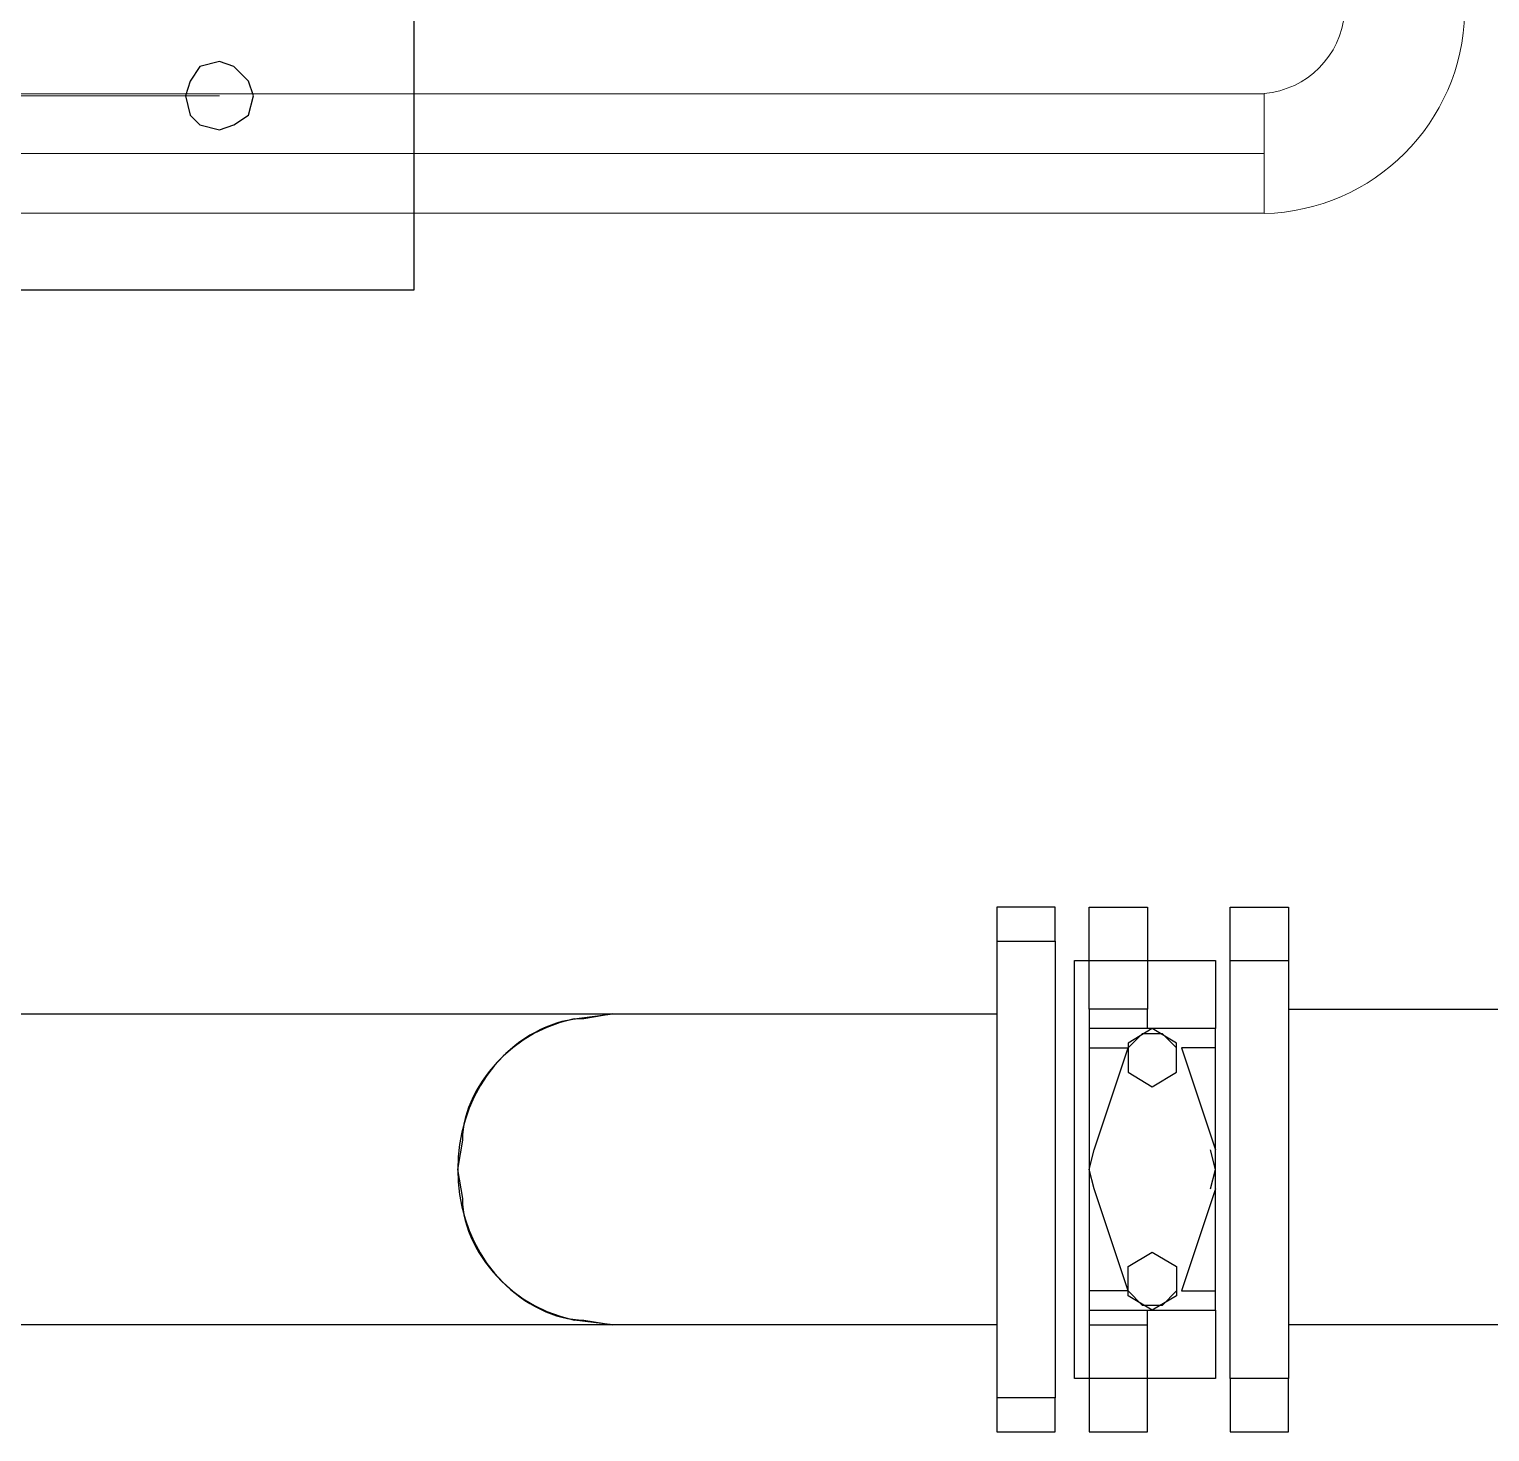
# Model space of a CAD drawing. Header units: metres. Extents: x 530797 to 531186, y 2675944 to 2676144.
# Drawn here: x 531160.7677 to 531161.1835, y 2676012.0289 to 2676012.4282 of the extents above; entities that cross this region are included whole.
import ezdxf

# ---------------------------------------------------------------- set-up
doc = ezdxf.new("R2010")
doc.units = ezdxf.units.M
doc.linetypes.add('CENTER2', pattern=[1.125, 0.75, -0.125, 0.125, -0.125])
doc.linetypes.add('PDF_IMPORT', pattern=[1, 0.8, -0.2])
doc.layers.add('IDT', color=7, linetype='Continuous')

# ---------------------------------------------------------------- blocks, each defined once
blk = doc.blocks.new('IDT')
at = {"layer": 'IDT', "color": 0, "lineweight": 25}
for p, q in [((15.03775421616936, 14.63409375549793), (15.02115641113394, 14.63409375549793)), ((15.02115641113394, 14.63409375549793), (15.02115641113394, 14.61887910088205)), ((15.03775421616936, 14.61887910088205), (15.03775421616936, 14.63409375549793)), ((15.07786557833859, 14.63409375549793), (15.06126777330317, 14.63409375549793)), ((15.06126777330317, 14.63409375549793), (15.06126777330317, 14.61887910088205)), ((15.07786557833859, 14.61887910088205), (15.07786557833859, 14.63409375549793)), ((15.10414543631148, 14.63409375549793), (15.08754763127607, 14.63409375549793)), ((15.08754763127607, 14.63409375549793), (15.08754763127607, 14.6244121636106)), ((15.10414543631148, 14.6244121636106), (15.10414543631148, 14.63409375549793)), ((15.08754763127607, 14.6244121636106), (15.10414543631148, 14.6244121636106)), ((15.08754763127607, 14.49439556311575), (15.08754763127607, 14.62441170256045)), ((15.10414543631148, 14.49439556311575), (15.10414543631148, 14.62441170256045)), ((15.02115641113394, 14.61887910088205), (15.03775421616936, 14.61887910088205)), ((15.02115641113394, 14.49992816479414), (15.02115641113394, 14.61887910088205)), ((15.03775421616936, 14.61887910088205), (15.03775421616936, 14.49992816479414)), ((15.04190366742822, 14.5995149950071), (15.04190366742822, 14.61887910088205)), ((15.04190366742822, 14.61887910088205), (15.06126777330317, 14.61887910088205)), ((15.06126777330317, 14.61887910088205), (15.07786557833859, 14.61887910088205)), ((15.06126777330317, 14.61887910088205), (15.06126777330317, 14.60366444626618)), ((15.07786557833859, 14.60366444626618), (15.07786557833859, 14.61887910088205)), ((15.07786557833859, 14.61887910088205), (15.08201502959744, 14.61887910088205)), ((15.08201502959744, 14.61887910088205), (15.08201502959744, 14.49992816479414)), ((14.44023323489117, 14.60366444626618), (15.02115641113394, 14.60366444626618)), ((15.07786557833859, 14.60366444626618), (15.06126777330317, 14.60366444626618)), ((15.06126777330317, 14.60366444626618), (15.06126777330317, 14.5995149950071)), ((15.07786557833859, 14.5995149950071), (15.07786557833859, 14.60366444626618)), ((15.10414543631148, 14.60366444626618), (15.21341431946192, 14.60366444626618)), ((15.21341431946192, 14.60366444626618), (15.3987564756915, 14.60366444626618)), ((15.22171322197963, 14.60228129584641), (15.21341431946192, 14.60366444626618)), ((15.21341431946192, 14.60366444626618), (15.22447952281871, 14.60228129584641)), ((15.07786557833859, 14.5995149950071), (15.04190366742822, 14.5995149950071)), ((15.04190366742822, 14.5995149950071), (15.04190366742822, 14.5939823933287)), ((15.05296887078546, 14.59536554374824), (15.0598846228834, 14.5995149950071)), ((15.05296887078546, 14.5939823933287), (15.05711832204432, 14.59813184458756)), ((15.05711832204432, 14.59813184458756), (15.06265092372249, 14.59813184458756)), ((15.0598846228834, 14.5995149950071), (15.06680037498134, 14.59536554374824)), ((15.06265092372249, 14.59813184458756), (15.06680037498134, 14.5939823933287)), ((15.07786557833859, 14.5939823933287), (15.07786557833859, 14.5995149950071)), ((15.04190366742822, 14.5939823933287), (15.04190366742822, 14.5594036328381)), ((15.04190366742822, 14.56493623451649), (15.05158572036569, 14.5939823933287)), ((15.05158572036569, 14.5939823933287), (15.04190366742822, 14.5939823933287)), ((15.05296887078546, 14.58706664123054), (15.05296887078546, 14.59536554374824)), ((15.06680037498134, 14.59536554374824), (15.06680037498134, 14.58706664123054)), ((15.06680037498134, 14.5939823933287), (15.07648242791882, 14.56493623451649)), ((15.06680037498134, 14.5939823933287), (15.07786557833859, 14.5939823933287)), ((15.07786557833859, 14.5594036328381), (15.07786557833859, 14.5939823933287)), ((15.0598846228834, 14.58291718997168), (15.05296887078546, 14.58706664123054)), ((15.06680037498134, 14.58706664123054), (15.0598846228834, 14.58291718997168)), ((15.04328681784799, 14.56493623451649), (15.04190366742822, 14.5594036328381)), ((15.07648242791882, 14.56493623451649), (15.07786557833859, 14.5594036328381)), ((15.25767513289, 14.5594036328381), (15.25629198247023, 14.56770253535581)), ((15.04190366742822, 14.5594036328381), (15.04190366742822, 14.52482487234749)), ((15.04190366742822, 14.5594036328381), (15.04328681784799, 14.55387103115947)), ((15.07786557833859, 14.5594036328381), (15.07648242791882, 14.55387103115947)), ((15.07786557833859, 14.52482487234749), (15.07786557833859, 14.5594036328381)), ((15.25629198247023, 14.55110473032039), (15.25767513289, 14.5594036328381)), ((15.05158572036569, 14.52482487234749), (15.04190366742822, 14.55387103115947)), ((15.07648242791882, 14.55387103115947), (15.06680037498134, 14.52482487234749)), ((15.0598846228834, 14.53589007570451), (15.05296887078546, 14.53174062444543)), ((15.06680037498134, 14.53174062444543), (15.0598846228834, 14.53589007570451)), ((15.05296887078546, 14.53174062444543), (15.05296887078546, 14.52344172192772)), ((15.06680037498134, 14.52344172192772), (15.06680037498134, 14.53174062444543)), ((15.04190366742822, 14.52482487234749), (15.04190366742822, 14.51929227066887)), ((15.04190366742822, 14.52482487234749), (15.05158572036569, 14.52482487234749)), ((15.05711832204432, 14.52067542108864), (15.05296887078546, 14.52482487234749)), ((15.05296887078546, 14.52344172192772), (15.0598846228834, 14.51929227066887)), ((15.0598846228834, 14.51929227066887), (15.06680037498134, 14.52344172192772)), ((15.06680037498134, 14.52482487234749), (15.06265092372249, 14.52067542108864)), ((15.07786557833859, 14.52482487234749), (15.06680037498134, 14.52482487234749)), ((15.07786557833859, 14.51929227066887), (15.07786557833859, 14.52482487234749)), ((15.04190366742822, 14.49992816479414), (15.04190366742822, 14.51929227066887)), ((15.04190366742822, 14.51929227066887), (15.07786557833859, 14.51929227066887)), ((15.06265092372249, 14.52067542108864), (15.05711832204432, 14.52067542108864)), ((15.06126777330317, 14.51929227066887), (15.06126777330317, 14.51375966899047)), ((15.07786557833859, 14.51375966899047), (15.07786557833859, 14.51929227066887)), ((15.21341431946192, 14.51514281941002), (15.10414543631148, 14.51514281941002)), ((15.22447952281871, 14.51652596982956), (15.21341431946192, 14.51514281941002)), ((15.21341431946192, 14.51514281941002), (15.22171322197963, 14.51652596982956)), ((15.3033190967374, 14.51514281941002), (15.21341431946192, 14.51514281941002)), ((15.37385976813837, 14.51514281941002), (15.3033190967374, 14.51514281941002)), ((15.4139711303076, 14.51514281941002), (15.37385976813837, 14.51514281941002)), ((15.02115641113394, 14.51375966899047), (14.44023323489117, 14.51375966899047)), ((15.06126777330317, 14.49992816479414), (15.06126777330317, 14.51375966899047)), ((15.06126777330317, 14.51375966899047), (15.07786557833859, 14.51375966899047)), ((15.07786557833859, 14.51375966899047), (15.07786557833859, 14.49992816479414)), ((15.03775421616936, 14.49992816479414), (15.02115641113394, 14.49992816479414)), ((15.02115641113394, 14.48471351017827), (15.02115641113394, 14.49992816479414)), ((15.03775421616936, 14.49992816479414), (15.03775421616936, 14.48471351017827)), ((15.06126777330317, 14.49992816479414), (15.04190366742822, 14.49992816479414)), ((15.07786557833859, 14.49992816479414), (15.06126777330317, 14.49992816479414)), ((15.06126777330317, 14.48471351017827), (15.06126777330317, 14.49992816479414)), ((15.08201502959744, 14.49992816479414), (15.07786557833859, 14.49992816479414)), ((15.07786557833859, 14.49992816479414), (15.07786557833859, 14.48471351017827)), ((15.10414543631148, 14.49439556311575), (15.08754763127607, 14.49439556311575)), ((15.08754763127607, 14.49439556311575), (15.08754763127607, 14.48471397122842)), ((15.10414543631148, 14.48471397122842), (15.10414543631148, 14.49439556311575)), ((15.03775421616936, 14.48471351017827), (15.02115641113394, 14.48471351017827)), ((15.07786557833859, 14.48471351017827), (15.06126777330317, 14.48471351017827)), ((15.08754763127607, 14.48471397122842), (15.10414543631148, 14.48471397122842)), ((15.27012348666656, 14.30905340688594), (16.39739107866151, 14.30905340688594)), ((15.27012348666656, 9.660284846524405), (15.27012348666656, 14.30905340688594)), ((15.32130005219258, 14.26202629261854), (15.31715060093373, 14.25925999177923)), ((15.32544950345144, 14.26340944303809), (15.32130005219258, 14.26202629261854)), ((15.33098210513006, 14.26202629261854), (15.32544950345144, 14.26340944303809)), ((15.33374840596915, 14.25925999177923), (15.33098210513006, 14.26202629261854)), ((15.31715060093373, 14.25925999177923), (15.31576745051396, 14.25372739010083)), ((15.33513155638892, 14.25372739010083), (15.33374840596915, 14.25925999177923)), ((15.31576745051396, 14.25372739010083), (15.31715060093373, 14.24957793884198)), ((15.33374840596915, 14.24957793884198), (15.33513155638892, 14.25372739010083)), ((15.31715060093373, 14.24957793884198), (15.32130005219258, 14.24542848758313)), ((15.33098210513006, 14.24542848758313), (15.33374840596915, 14.24957793884198)), ((15.32130005219258, 14.24542848758313), (15.32544950345144, 14.24404533716336)), ((15.32544950345144, 14.24404533716336), (15.33098210513006, 14.24542848758313))]:
    blk.add_line(p, q, dxfattribs=at)
at = {"layer": 'IDT', "color": 0, "lineweight": 0}
for p, q in [((15.02803310315747, 14.28728017940045), (15.02803310315747, 14.2530801794004)), ((15.02803310315747, 14.28728017940045), (15.02803310315747, 14.2530801794004)), ((15.8013764772293, 14.28718017940048), (15.02803310315747, 14.28718017940048)), ((15.8013764772293, 14.28718017940048), (15.02803310315747, 14.28718017940048)), ((16.66803310315734, 14.25318017940037), (15.02803310315747, 14.25318017940037)), ((16.66803310315734, 14.25318017940037), (15.02803310315747, 14.25318017940037))]:
    blk.add_line(p, q, dxfattribs=at)
at = {"layer": 'IDT', "color": 0, "linetype": 'CENTER2', "lineweight": 0, "ltscale": 500}
blk.add_line((15.8012764780872, 14.27018017940043), (15.02803310315747, 14.27018017940043), dxfattribs=at)
blk.add_line((15.8012764780872, 14.27018017940043), (15.02803310315747, 14.27018017940043), dxfattribs=at)
at = {"layer": 'IDT', "color": 0, "linetype": 'PDF_IMPORT', "lineweight": 13, "ltscale": 0.1133333333333333}
for p, q in [((15.32544950345144, 9.71561086330928), (15.32544950345144, 14.25372739010083)), ((15.32544950345144, 14.25372739010083), (16.34206506187618, 14.25372739010083))]:
    blk.add_line(p, q, dxfattribs=at)
at = {"layer": 'IDT', "color": 0, "lineweight": 0}
for centre, radius, start, end in [((15.02947723496325, 14.22873604759445), 0.05856194058918286, 91.41305162651955, 178.5869483604489), ((15.02947723496325, 14.22873604759445), 0.05856194058918286, 91.41305162651955, 178.5869483604489), ((15.03010906512625, 14.22810421743191), 0.02506208878668663, 94.75141156221865, 175.2485884377683), ((15.03010906512625, 14.22810421743191), 0.02506208878668663, 94.75141156221865, 175.2485884377683)]:
    blk.add_arc(centre, radius, start, end, dxfattribs=at)
at = {"layer": 'IDT', "color": 0, "lineweight": 25}
for points in [[(15.25629198247023, 14.56770253535581), (15.25631503497723, 14.58418507785643), (15.23819576448002, 14.60230434835341), (15.22171322197963, 14.60228129584641)], [(15.22447952281871, 14.51652596982956), (15.26864812621878, 14.52618497026003), (15.26864812621878, 14.59262229541616), (15.22447952281871, 14.60228129584641)], [(15.22171322197963, 14.51652596982956), (15.23821881698703, 14.51652596982956), (15.25629198247023, 14.53459913531276), (15.25629198247023, 14.55110473032039)]]:
    blk.add_open_spline(points, degree=3, dxfattribs=at)

msp = doc.modelspace()

# ---------------------------------------------------------------- block references
at = {"layer": 'IDT', "color": 8, "rotation": 180}
msp.add_blockref('IDT', (531176.1472843677, 2676026.66296954), dxfattribs=at)

doc.saveas('drawing.dxf')
